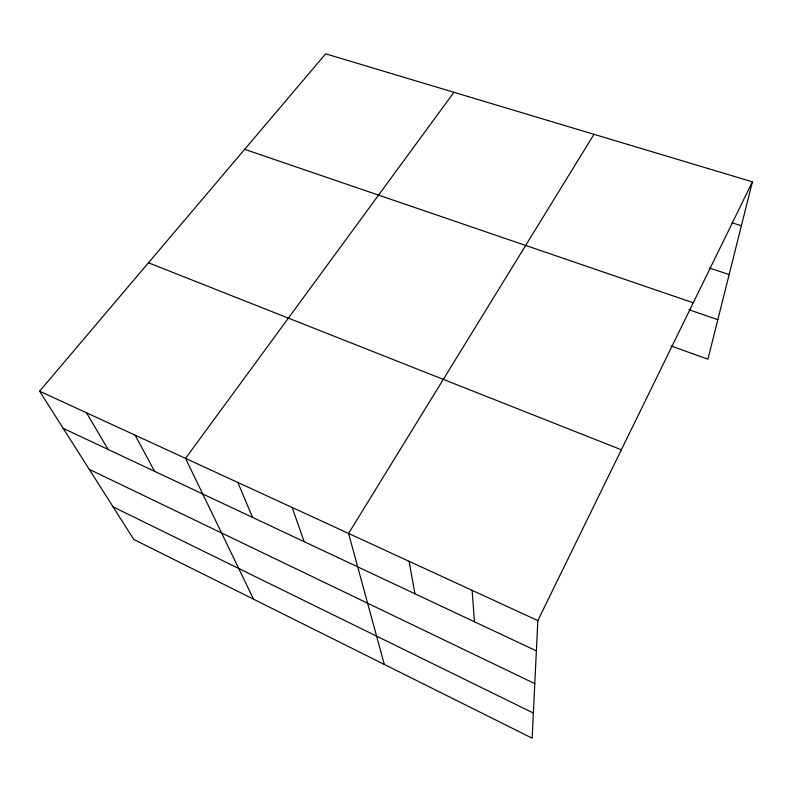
<?xml version="1.0" encoding="UTF-8"?>
<svg xmlns="http://www.w3.org/2000/svg" width="792" height="792" viewBox="0 0 792 792"><rect width="100%" height="100%" fill="white"/><g stroke="black" fill="none" stroke-linecap="round" stroke-linejoin="round"><path stroke-width="1.19" d="M752.4 181.833L537.837 620.591L532.165 738.174L133.779 539.451L39.6 391.189L325.661 53.826L752.4 181.833L707.919 359.172L670.923 345.936M593.99 134.313L348.589 533.462L384.298 664.419M453.945 92.298L185.546 458.39L253.549 599.197M731.957 222.77L741.391 225.73M709.325 268.023L729.145 274.557M244.688 149.322L693.247 302.782M688.901 309.712L717.829 319.681M148.47 262.796L621.364 449.787M39.6 391.189L537.837 620.591M63.202 428.343L536.372 650.885M89.229 469.319L534.798 683.635M113.078 506.85L533.382 713.057M86.516 412.79L108.138 449.48M135.135 435.174L154.618 471.339M237.847 482.477L252.539 517.394M292.159 507.474L304.168 541.669M409.078 561.31L414.949 593.772M472.111 590.337L474.457 621.76"/></g></svg>
